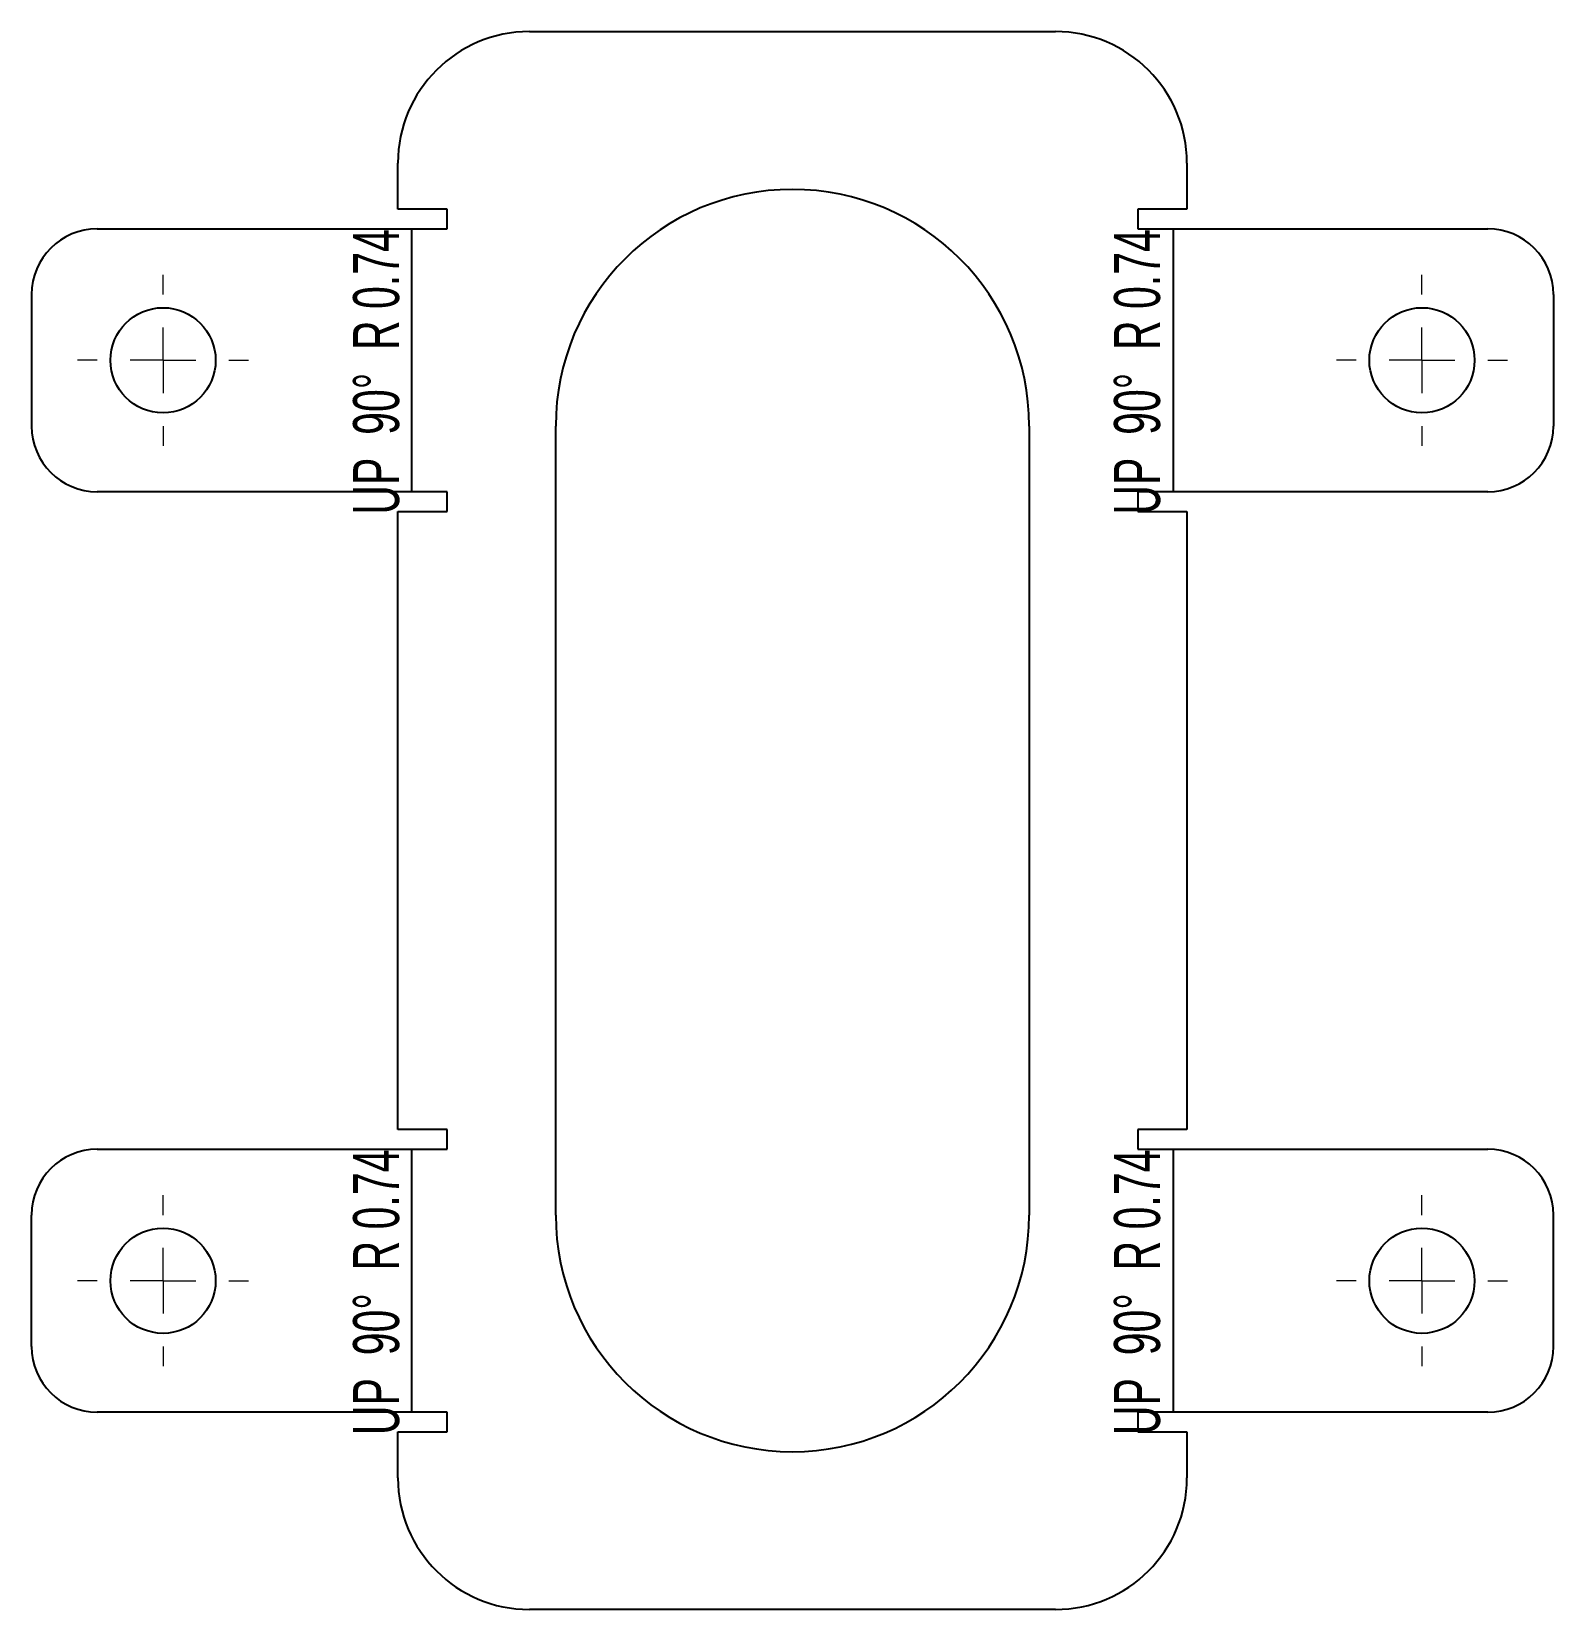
# Model space of a CAD drawing. Header units: millimetres. Extents: x 48 to 163, y 93 to 213.
import ezdxf

# ---------------------------------------------------------------- set-up
doc = ezdxf.new("R2010")
doc.units = ezdxf.units.MM
doc.styles.add('SLDTEXTSTYLE0', font='TXT', dxfattribs={"width": 0.666667})

# ---------------------------------------------------------------- blocks, each defined once
blk = doc.blocks.new('SW_CENTERMARKSYMBOL_0')
at = {"color": 0, "linetype": 'Continuous', "lineweight": 18}
for p, q in [((0, 5), (0, 6.5)), ((0, 0), (0, 2.5)), ((-5, 0), (-6.5, 0)), ((0, 0), (-2.5, 0)), ((0, 0), (0, -2.5)), ((0, 0), (2.5, 0)), ((5, 0), (6.5, 0)), ((0, -5), (0, -6.5))]:
    blk.add_line(p, q, dxfattribs=at)
blk = doc.blocks.new('SW_CENTERMARKSYMBOL_1')
at = {"color": 0, "linetype": 'Continuous', "lineweight": 18}
for p, q in [((0, 5), (0, 6.5)), ((0, 0), (0, 2.5)), ((-5, 0), (-6.5, 0)), ((0, 0), (-2.5, 0)), ((0, 0), (0, -2.5)), ((0, 0), (2.5, 0)), ((5, 0), (6.5, 0)), ((0, -5), (0, -6.5))]:
    blk.add_line(p, q, dxfattribs=at)
blk = doc.blocks.new('SW_CENTERMARKSYMBOL_2')
at = {"color": 0, "linetype": 'Continuous', "lineweight": 18}
for p, q in [((0, 5), (0, 6.5)), ((0, 0), (0, 2.5)), ((-5, 0), (-6.5, 0)), ((0, 0), (-2.5, 0)), ((0, 0), (0, -2.5)), ((0, 0), (2.5, 0)), ((5, 0), (6.5, 0)), ((0, -5), (0, -6.5))]:
    blk.add_line(p, q, dxfattribs=at)
blk = doc.blocks.new('SW_CENTERMARKSYMBOL_3')
at = {"color": 0, "linetype": 'Continuous', "lineweight": 18}
for p, q in [((0, 5), (0, 6.5)), ((0, 0), (0, 2.5)), ((-5, 0), (-6.5, 0)), ((0, 0), (-2.5, 0)), ((0, 0), (0, -2.5)), ((0, 0), (2.5, 0)), ((5, 0), (6.5, 0)), ((0, -5), (0, -6.5))]:
    blk.add_line(p, q, dxfattribs=at)

msp = doc.modelspace()

# ---------------------------------------------------------------- linework, layer by layer
at = {"color": 7, "linetype": 'Continuous', "lineweight": 25}
for p, q in [((85.52, 212.69), (125.52, 212.69)), ((75.52, 199.19), (75.52, 202.69)), ((135.52, 202.69), (135.52, 199.19)), ((79.26, 199.19), (75.52, 199.19)), ((79.26, 197.69), (79.26, 199.19)), ((135.52, 199.19), (131.79, 199.19)), ((131.79, 199.19), (131.79, 197.69)), ((52.66, 197.69), (79.26, 197.69)), ((131.79, 197.69), (158.39, 197.69)), ((47.66, 192.69), (47.66, 182.69)), ((163.39, 192.69), (163.39, 182.69)), ((87.52, 122.69), (87.52, 182.69)), ((123.52, 182.69), (123.52, 122.69)), ((79.26, 177.69), (52.66, 177.69)), ((79.26, 176.19), (79.26, 177.69)), ((158.39, 177.69), (131.79, 177.69)), ((131.79, 177.69), (131.79, 176.19)), ((75.52, 129.19), (75.52, 176.19)), ((75.52, 176.19), (79.26, 176.19)), ((131.79, 176.19), (135.52, 176.19)), ((135.52, 176.19), (135.52, 129.19)), ((79.26, 129.19), (75.52, 129.19)), ((79.26, 127.69), (79.26, 129.19)), ((135.52, 129.19), (131.79, 129.19)), ((131.79, 129.19), (131.79, 127.69)), ((52.66, 127.69), (79.26, 127.69)), ((131.79, 127.69), (158.39, 127.69)), ((47.66, 112.69), (47.66, 122.69)), ((163.39, 112.69), (163.39, 122.69)), ((79.26, 107.69), (52.66, 107.69)), ((79.26, 106.19), (79.26, 107.69)), ((158.39, 107.69), (131.79, 107.69)), ((131.79, 107.69), (131.79, 106.19)), ((75.52, 102.69), (75.52, 106.19)), ((75.52, 106.19), (79.26, 106.19)), ((131.79, 106.19), (135.52, 106.19)), ((135.52, 106.19), (135.52, 102.69)), ((125.52, 92.69), (85.52, 92.69))]:
    msp.add_line(p, q, dxfattribs=at)
at = {"color": 7, "linetype": 'Continuous'}
for p, q in [((76.59, 177.69), (76.59, 197.69)), ((134.46, 197.69), (134.46, 177.69)), ((76.59, 107.69), (76.59, 127.69)), ((134.46, 127.69), (134.46, 107.69))]:
    msp.add_line(p, q, dxfattribs=at)
at = {"color": 7, "linetype": 'Continuous', "lineweight": 25}
for centre in [(57.66, 187.69), (153.39, 187.69), (57.66, 117.69), (153.39, 117.69)]:
    msp.add_circle(centre, 4, dxfattribs=at)
for centre, radius, start, end in [((85.52, 202.69), 10, 90, 180), ((125.52, 202.69), 10, 0, 90), ((105.52, 182.69), 18, 0, 180), ((52.66, 192.69), 5, 90, 180), ((158.39, 192.69), 5, 0, 90), ((52.66, 182.69), 5, 180, 270), ((158.39, 182.69), 5, 270, 0), ((52.66, 122.69), 5, 90, 180), ((158.39, 122.69), 5, 0, 90), ((105.52, 122.69), 18, 180, 0), ((52.66, 112.69), 5, 180, 270), ((158.39, 112.69), 5, 270, 0), ((85.52, 102.69), 10, 180, 270), ((125.52, 102.69), 10, 270, 0)]:
    msp.add_arc(centre, radius, start, end, dxfattribs=at)

# ---------------------------------------------------------------- block references
at = {"color": 7, "linetype": 'Continuous', "lineweight": 0}
for name, p in [('SW_CENTERMARKSYMBOL_2', (57.66, 187.69)), ('SW_CENTERMARKSYMBOL_0', (153.39, 187.69)), ('SW_CENTERMARKSYMBOL_3', (57.66, 117.69)), ('SW_CENTERMARKSYMBOL_1', (153.39, 117.69))]:
    msp.add_blockref(name, p, dxfattribs=at)

# ---------------------------------------------------------------- texts
at = {"color": 7, "linetype": 'Continuous', "lineweight": 0, "char_height": 3.5, "attachment_point": 2, "rotation": 90, "style": 'SLDTEXTSTYLE0'}
for insert in [(72.11, 186.81), (129.97, 186.81), (72.11, 116.81), (129.97, 116.81)]:
    msp.add_mtext('UP  90°  R 0.74', dxfattribs=dict(at, insert=insert))

doc.saveas('drawing.dxf')
